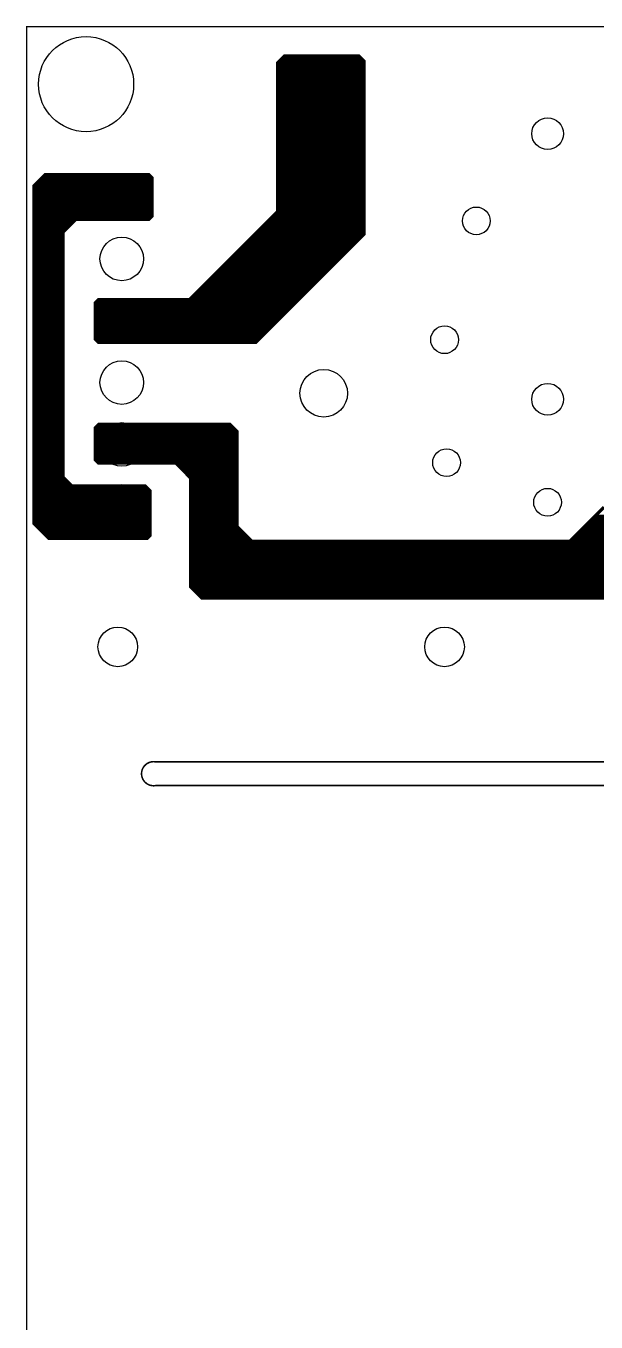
# Model space of a CAD drawing. Extents: x 0 to 219, y 0 to 131.
# Drawn here: x -0.1 to 36.5, y 48.3 to 131.4 of the extents above; entities that cross this region are included whole.
import ezdxf

# ---------------------------------------------------------------- set-up
doc = ezdxf.new("R2010")
doc.units = 0
doc.layers.get('0').update_dxf_attribs({"linetype": 'CONTINUOUS'})
doc.layers.add('CS', color=1, linetype='CONTINUOUS')
doc.layers.add('OUT', color=7, linetype='CONTINUOUS')

# ---------------------------------------------------------------- blocks, each defined once
blk = doc.blocks.new('ROUND_19')
blk.add_circle((0, 0), 1.397)
blk = doc.blocks.new('ROUND_11')
blk.add_circle((0, 0), 0.889)
blk = doc.blocks.new('ROUND_35')
blk.add_circle((0, 0), 1.27)
blk = doc.blocks.new('ROUND_29')
blk.add_circle((0, 0), 3.048)
blk = doc.blocks.new('ROUND_28')
blk.add_circle((0, 0), 1.016)
blk = doc.blocks.new('ROUND_37')
blk.add_circle((0, 0), 1.524)

msp = doc.modelspace()

# ---------------------------------------------------------------- linework, layer by layer
at = {"layer": 'CS'}
for points, const_width in [([(4.572, 110.998), (14.732, 110.998), (21.717, 117.983), (21.717, 129.159), (21.336, 129.54), (16.51, 129.54), (16.002, 129.032), (16.002, 119.507), (10.414, 113.919), (4.572, 113.919), (4.318, 113.665), (4.318, 111.252), (4.572, 110.998)], 0.0254), ([(4.418, 111.293), (4.418, 113.624), (4.613, 113.819), (10.414, 113.819), (10.457, 113.829), (10.484, 113.848), (16.072, 119.436), (16.096, 119.474), (16.102, 119.507), (16.102, 128.991), (16.551, 129.44), (21.294, 129.44), (21.617, 129.118), (21.616, 118.024), (14.69, 111.098), (4.613, 111.098), (4.418, 111.293)], 0.2), ([(16.102, 128.907), (21.617, 128.907)], 0.2), ([(16.102, 128.733), (21.617, 128.733)], 0.2), ([(16.193, 129.082), (21.617, 129.082)], 0.2), ([(16.367, 129.256), (21.478, 129.256)], 0.2), ([(16.542, 129.431), (21.303, 129.431)], 0.2), ([(16.102, 128.558), (21.617, 128.558)], 0.2), ([(16.102, 128.383), (21.617, 128.383)], 0.2), ([(16.102, 128.209), (21.617, 128.209)], 0.2), ([(16.102, 128.034), (21.617, 128.034)], 0.2), ([(16.102, 127.86), (21.617, 127.86)], 0.2), ([(16.102, 127.685), (21.617, 127.685)], 0.2), ([(16.102, 127.51), (21.617, 127.51)], 0.2), ([(16.102, 127.336), (21.617, 127.336)], 0.2), ([(16.102, 127.161), (21.616, 127.161)], 0.2), ([(16.102, 126.987), (21.616, 126.987)], 0.2), ([(16.102, 126.812), (21.616, 126.812)], 0.2), ([(16.102, 126.637), (21.616, 126.637)], 0.2), ([(16.102, 126.463), (21.616, 126.463)], 0.2), ([(16.102, 126.288), (21.616, 126.288)], 0.2), ([(16.102, 126.114), (21.616, 126.114)], 0.2), ([(16.102, 125.939), (21.616, 125.939)], 0.2), ([(16.102, 125.764), (21.616, 125.764)], 0.2), ([(16.102, 125.59), (21.616, 125.59)], 0.2), ([(16.102, 125.415), (21.616, 125.415)], 0.2), ([(16.102, 125.241), (21.616, 125.241)], 0.2), ([(16.102, 125.066), (21.616, 125.066)], 0.2), ([(16.102, 124.891), (21.616, 124.891)], 0.2), ([(16.102, 124.717), (21.616, 124.717)], 0.2), ([(16.102, 124.542), (21.616, 124.542)], 0.2), ([(16.102, 124.368), (21.616, 124.368)], 0.2), ([(16.102, 124.193), (21.616, 124.193)], 0.2), ([(16.102, 124.018), (21.616, 124.018)], 0.2), ([(16.102, 123.844), (21.616, 123.844)], 0.2), ([(16.102, 123.669), (21.616, 123.669)], 0.2), ([(16.102, 123.495), (21.616, 123.495)], 0.2), ([(16.102, 123.32), (21.616, 123.32)], 0.2), ([(16.102, 123.145), (21.616, 123.145)], 0.2), ([(16.102, 122.971), (21.616, 122.971)], 0.2), ([(16.102, 122.796), (21.616, 122.796)], 0.2), ([(16.102, 122.622), (21.616, 122.622)], 0.2), ([(16.102, 122.447), (21.616, 122.447)], 0.2), ([(16.102, 122.272), (21.616, 122.272)], 0.2), ([(16.102, 122.098), (21.616, 122.098)], 0.2), ([(7.874, 118.872), (3.175, 118.872), (2.413, 118.11), (2.413, 102.489), (2.921, 101.981), (7.62, 101.981), (8.001, 101.6), (8.001, 98.679), (7.747, 98.425), (1.397, 98.425), (0.381, 99.441), (0.381, 121.158), (1.143, 121.92), (7.874, 121.92), (8.128, 121.666), (8.128, 119.126), (7.874, 118.872)], 0.0254), ([(0.481, 99.482), (0.481, 121.117), (1.184, 121.82), (7.832, 121.82), (8.028, 121.625), (8.027, 119.167), (7.832, 118.972), (3.174, 118.972), (3.131, 118.962), (3.104, 118.943), (2.342, 118.181), (2.318, 118.143), (2.313, 118.11), (2.313, 102.489), (2.323, 102.445), (2.342, 102.418), (2.85, 101.91), (2.888, 101.887), (2.921, 101.881), (7.578, 101.881), (7.901, 101.559), (7.9, 98.72), (7.705, 98.525), (1.438, 98.525), (0.481, 99.482)], 0.2), ([(0.587, 121.223), (8.028, 121.223)], 0.2), ([(0.762, 121.398), (8.028, 121.398)], 0.2), ([(0.936, 121.572), (8.028, 121.572)], 0.2), ([(1.111, 121.747), (7.905, 121.747)], 0.2), ([(16.102, 121.923), (21.616, 121.923)], 0.2), ([(16.102, 121.749), (21.616, 121.749)], 0.2), ([(16.102, 121.574), (21.616, 121.574)], 0.2), ([(16.102, 121.399), (21.616, 121.399)], 0.2), ([(16.102, 121.225), (21.616, 121.225)], 0.2), ([(0.481, 121.048), (8.027, 121.048)], 0.2), ([(0.481, 120.874), (8.027, 120.874)], 0.2), ([(0.481, 120.699), (8.027, 120.699)], 0.2), ([(0.481, 120.525), (8.027, 120.525)], 0.2), ([(16.102, 121.05), (21.616, 121.05)], 0.2), ([(16.102, 120.876), (21.616, 120.876)], 0.2), ([(16.102, 120.701), (21.616, 120.701)], 0.2), ([(16.102, 120.526), (21.616, 120.526)], 0.2), ([(0.481, 120.35), (8.027, 120.35)], 0.2), ([(0.481, 120.175), (8.027, 120.175)], 0.2), ([(0.481, 120.001), (8.027, 120.001)], 0.2), ([(0.481, 119.826), (8.027, 119.826)], 0.2), ([(0.481, 119.652), (8.027, 119.652)], 0.2), ([(16.102, 120.352), (21.616, 120.352)], 0.2), ([(16.102, 120.177), (21.616, 120.177)], 0.2), ([(16.102, 120.003), (21.616, 120.003)], 0.2), ([(16.102, 119.828), (21.616, 119.828)], 0.2), ([(16.102, 119.653), (21.616, 119.653)], 0.2), ([(0.481, 119.477), (8.027, 119.477)], 0.2), ([(0.481, 119.302), (8.027, 119.302)], 0.2), ([(0.481, 119.128), (7.988, 119.128)], 0.2), ([(0.481, 118.953), (3.119, 118.953)], 0.2), ([(0.481, 118.779), (2.94, 118.779)], 0.2), ([(15.416, 118.78), (21.616, 118.78)], 0.2), ([(15.591, 118.955), (21.616, 118.955)], 0.2), ([(15.766, 119.13), (21.616, 119.13)], 0.2), ([(15.94, 119.304), (21.616, 119.304)], 0.2), ([(16.097, 119.479), (21.616, 119.479)], 0.2), ([(0.481, 118.604), (2.765, 118.604)], 0.2), ([(0.481, 118.429), (2.59, 118.429)], 0.2), ([(0.481, 118.255), (2.416, 118.255)], 0.2), ([(0.481, 118.08), (2.313, 118.08)], 0.2), ([(0.481, 117.906), (2.313, 117.906)], 0.2), ([(14.543, 117.907), (21.499, 117.907)], 0.2), ([(14.718, 118.082), (21.616, 118.082)], 0.2), ([(14.893, 118.257), (21.616, 118.257)], 0.2), ([(15.067, 118.431), (21.616, 118.431)], 0.2), ([(15.242, 118.606), (21.616, 118.606)], 0.2), ([(0.481, 117.731), (2.313, 117.731)], 0.2), ([(0.481, 117.556), (2.313, 117.556)], 0.2), ([(0.481, 117.382), (2.313, 117.382)], 0.2), ([(0.481, 117.207), (2.313, 117.207)], 0.2), ([(13.845, 117.209), (20.801, 117.209)], 0.2), ([(14.02, 117.384), (20.976, 117.384)], 0.2), ([(14.194, 117.558), (21.15, 117.558)], 0.2), ([(14.369, 117.733), (21.325, 117.733)], 0.2), ([(0.481, 117.033), (2.313, 117.033)], 0.2), ([(0.481, 116.858), (2.313, 116.858)], 0.2), ([(0.481, 116.683), (2.313, 116.683)], 0.2), ([(0.481, 116.509), (2.313, 116.509)], 0.2), ([(0.481, 116.334), (2.313, 116.334)], 0.2), ([(12.972, 116.336), (19.928, 116.336)], 0.2), ([(13.147, 116.511), (20.103, 116.511)], 0.2), ([(13.321, 116.685), (20.277, 116.685)], 0.2), ([(13.496, 116.86), (20.452, 116.86)], 0.2), ([(13.67, 117.034), (20.626, 117.034)], 0.2), ([(0.481, 116.16), (2.313, 116.16)], 0.2), ([(0.481, 115.985), (2.313, 115.985)], 0.2), ([(0.481, 115.81), (2.313, 115.81)], 0.2), ([(0.481, 115.636), (2.313, 115.636)], 0.2), ([(0.481, 115.461), (2.313, 115.461)], 0.2), ([(12.099, 115.463), (19.055, 115.463)], 0.2), ([(12.274, 115.638), (19.23, 115.638)], 0.2), ([(12.448, 115.812), (19.404, 115.812)], 0.2), ([(12.623, 115.987), (19.579, 115.987)], 0.2), ([(12.797, 116.161), (19.753, 116.161)], 0.2), ([(0.481, 115.287), (2.313, 115.287)], 0.2), ([(0.481, 115.112), (2.313, 115.112)], 0.2), ([(0.481, 114.937), (2.313, 114.937)], 0.2), ([(0.481, 114.763), (2.313, 114.763)], 0.2), ([(0.481, 114.588), (2.313, 114.588)], 0.2), ([(11.226, 114.59), (18.182, 114.59)], 0.2), ([(11.401, 114.765), (18.357, 114.765)], 0.2), ([(11.575, 114.939), (18.531, 114.939)], 0.2), ([(11.75, 115.114), (18.706, 115.114)], 0.2), ([(11.924, 115.288), (18.88, 115.288)], 0.2), ([(0.481, 114.414), (2.313, 114.414)], 0.2), ([(0.481, 114.239), (2.313, 114.239)], 0.2), ([(0.481, 114.064), (2.313, 114.064)], 0.2), ([(0.481, 113.89), (2.313, 113.89)], 0.2), ([(0.481, 113.715), (2.313, 113.715)], 0.2), ([(4.511, 113.717), (17.309, 113.717)], 0.2), ([(10.528, 113.892), (17.484, 113.892)], 0.2), ([(10.702, 114.066), (17.658, 114.066)], 0.2), ([(10.877, 114.241), (17.833, 114.241)], 0.2), ([(11.051, 114.415), (18.007, 114.415)], 0.2), ([(0.481, 113.541), (2.313, 113.541)], 0.2), ([(0.481, 113.366), (2.313, 113.366)], 0.2), ([(0.481, 113.191), (2.313, 113.191)], 0.2), ([(0.481, 113.017), (2.313, 113.017)], 0.2), ([(4.418, 113.542), (17.134, 113.542)], 0.2), ([(4.418, 113.368), (16.96, 113.368)], 0.2), ([(4.418, 113.193), (16.785, 113.193)], 0.2), ([(4.418, 113.019), (16.611, 113.019)], 0.2), ([(0.481, 112.842), (2.313, 112.842)], 0.2), ([(0.481, 112.668), (2.313, 112.668)], 0.2), ([(0.481, 112.493), (2.313, 112.493)], 0.2), ([(0.481, 112.318), (2.313, 112.318)], 0.2), ([(0.481, 112.144), (2.313, 112.144)], 0.2), ([(4.418, 112.844), (16.436, 112.844)], 0.2), ([(4.418, 112.669), (16.261, 112.669)], 0.2), ([(4.418, 112.495), (16.087, 112.495)], 0.2), ([(4.418, 112.32), (15.912, 112.32)], 0.2), ([(4.418, 112.146), (15.738, 112.146)], 0.2), ([(0.481, 111.969), (2.313, 111.969)], 0.2), ([(0.481, 111.795), (2.313, 111.795)], 0.2), ([(0.481, 111.62), (2.313, 111.62)], 0.2), ([(0.481, 111.445), (2.313, 111.445)], 0.2), ([(0.481, 111.271), (2.313, 111.271)], 0.2), ([(4.418, 111.971), (15.563, 111.971)], 0.2), ([(4.418, 111.796), (15.388, 111.796)], 0.2), ([(4.418, 111.622), (15.214, 111.622)], 0.2), ([(4.418, 111.447), (15.039, 111.447)], 0.2), ([(4.438, 111.273), (14.865, 111.273)], 0.2), ([(0.481, 111.096), (2.313, 111.096)], 0.2), ([(0.481, 110.922), (2.313, 110.922)], 0.2), ([(0.481, 110.747), (2.313, 110.747)], 0.2), ([(0.481, 110.572), (2.313, 110.572)], 0.2), ([(0.481, 110.398), (2.313, 110.398)], 0.2), ([(0.481, 110.223), (2.313, 110.223)], 0.2), ([(0.481, 110.049), (2.313, 110.049)], 0.2), ([(0.481, 109.874), (2.313, 109.874)], 0.2), ([(0.481, 109.699), (2.313, 109.699)], 0.2), ([(0.481, 109.525), (2.313, 109.525)], 0.2), ([(0.481, 109.35), (2.313, 109.35)], 0.2), ([(0.481, 109.176), (2.313, 109.176)], 0.2), ([(0.481, 109.001), (2.313, 109.001)], 0.2), ([(0.481, 108.826), (2.313, 108.826)], 0.2), ([(0.481, 108.652), (2.313, 108.652)], 0.2), ([(0.481, 108.477), (2.313, 108.477)], 0.2), ([(0.481, 108.303), (2.313, 108.303)], 0.2), ([(0.481, 108.128), (2.313, 108.128)], 0.2), ([(0.481, 107.953), (2.313, 107.953)], 0.2), ([(0.481, 107.779), (2.313, 107.779)], 0.2), ([(0.481, 107.604), (2.313, 107.604)], 0.2), ([(0.481, 107.43), (2.313, 107.43)], 0.2), ([(0.481, 107.255), (2.313, 107.255)], 0.2), ([(0.481, 107.08), (2.313, 107.08)], 0.2), ([(0.481, 106.906), (2.313, 106.906)], 0.2), ([(0.481, 106.731), (2.313, 106.731)], 0.2), ([(0.481, 106.557), (2.313, 106.557)], 0.2), ([(0.481, 106.382), (2.313, 106.382)], 0.2), ([(0.481, 106.207), (2.313, 106.207)], 0.2), ([(0.481, 106.033), (2.313, 106.033)], 0.2), ([(0.481, 105.858), (2.313, 105.858)], 0.2), ([(0.481, 105.684), (2.313, 105.684)], 0.2), ([(0.481, 105.509), (2.313, 105.509)], 0.2), ([(37.846, 94.615), (11.176, 94.615), (10.414, 95.377), (10.414, 102.362), (9.525, 103.251), (4.572, 103.251), (4.318, 103.505), (4.318, 105.664), (4.572, 105.918), (13.081, 105.918), (13.589, 105.41), (13.589, 99.314), (14.478, 98.425), (34.798, 98.425), (36.957, 100.584)], 0.0254), ([(37.845, 94.715), (11.217, 94.715), (10.514, 95.418), (10.513, 102.362), (10.503, 102.406), (10.484, 102.433), (9.595, 103.322), (9.557, 103.345), (9.524, 103.351), (4.613, 103.351), (4.418, 103.546), (4.418, 105.623), (4.613, 105.818), (13.039, 105.818), (13.489, 105.369), (13.489, 99.314), (13.499, 99.27), (13.518, 99.243), (14.407, 98.354), (14.445, 98.331), (14.478, 98.325), (34.798, 98.325), (34.841, 98.335), (34.868, 98.354), (37.027, 100.513)], 0.2), ([(4.418, 105.539), (13.318, 105.539)], 0.2), ([(4.509, 105.714), (13.143, 105.714)], 0.2), ([(0.481, 105.334), (2.313, 105.334)], 0.2), ([(0.481, 105.16), (2.313, 105.16)], 0.2), ([(0.481, 104.985), (2.313, 104.985)], 0.2), ([(0.481, 104.811), (2.313, 104.811)], 0.2), ([(0.481, 104.636), (2.313, 104.636)], 0.2), ([(4.418, 105.365), (13.489, 105.365)], 0.2), ([(4.418, 105.19), (13.489, 105.19)], 0.2), ([(4.418, 105.016), (13.489, 105.016)], 0.2), ([(4.418, 104.841), (13.489, 104.841)], 0.2), ([(4.418, 104.666), (13.489, 104.666)], 0.2), ([(0.481, 104.461), (2.313, 104.461)], 0.2), ([(0.481, 104.287), (2.313, 104.287)], 0.2), ([(0.481, 104.112), (2.313, 104.112)], 0.2), ([(0.481, 103.938), (2.313, 103.938)], 0.2), ([(0.481, 103.763), (2.313, 103.763)], 0.2), ([(4.418, 104.492), (13.489, 104.492)], 0.2), ([(4.418, 104.317), (13.489, 104.317)], 0.2), ([(4.418, 104.143), (13.489, 104.143)], 0.2), ([(4.418, 103.968), (13.489, 103.968)], 0.2), ([(4.418, 103.793), (13.489, 103.793)], 0.2), ([(0.481, 103.588), (2.313, 103.588)], 0.2), ([(0.481, 103.414), (2.313, 103.414)], 0.2), ([(0.481, 103.239), (2.313, 103.239)], 0.2), ([(0.481, 103.065), (2.313, 103.065)], 0.2), ([(4.418, 103.619), (13.489, 103.619)], 0.2), ([(4.52, 103.444), (13.489, 103.444)], 0.2), ([(9.647, 103.27), (13.489, 103.27)], 0.2), ([(9.822, 103.095), (13.489, 103.095)], 0.2), ([(9.997, 102.92), (13.489, 102.92)], 0.2), ([(0.481, 102.89), (2.313, 102.89)], 0.2), ([(0.481, 102.715), (2.313, 102.715)], 0.2), ([(0.481, 102.541), (2.313, 102.541)], 0.2), ([(0.481, 102.366), (2.394, 102.366)], 0.2), ([(0.481, 102.192), (2.568, 102.192)], 0.2), ([(10.171, 102.746), (13.489, 102.746)], 0.2), ([(10.346, 102.571), (13.489, 102.571)], 0.2), ([(10.506, 102.397), (13.489, 102.397)], 0.2), ([(10.513, 102.222), (13.489, 102.222)], 0.2), ([(0.481, 102.017), (2.743, 102.017)], 0.2), ([(0.481, 101.842), (7.617, 101.842)], 0.2), ([(0.481, 101.668), (7.791, 101.668)], 0.2), ([(0.481, 101.493), (7.901, 101.493)], 0.2), ([(0.481, 101.319), (7.901, 101.319)], 0.2), ([(10.513, 102.047), (13.489, 102.047)], 0.2), ([(10.513, 101.873), (13.489, 101.873)], 0.2), ([(10.513, 101.698), (13.489, 101.698)], 0.2), ([(10.513, 101.524), (13.489, 101.524)], 0.2), ([(10.513, 101.349), (13.489, 101.349)], 0.2), ([(0.481, 101.144), (7.901, 101.144)], 0.2), ([(0.481, 100.969), (7.9, 100.969)], 0.2), ([(0.481, 100.795), (7.9, 100.795)], 0.2), ([(0.481, 100.62), (7.9, 100.62)], 0.2), ([(0.481, 100.446), (7.9, 100.446)], 0.2), ([(10.513, 101.174), (13.489, 101.174)], 0.2), ([(10.513, 101), (13.489, 101)], 0.2), ([(10.513, 100.825), (13.489, 100.825)], 0.2), ([(10.513, 100.651), (13.489, 100.651)], 0.2), ([(10.513, 100.476), (13.489, 100.476)], 0.2), ([(0.481, 100.271), (7.9, 100.271)], 0.2), ([(0.481, 100.096), (7.9, 100.096)], 0.2), ([(0.481, 99.922), (7.9, 99.922)], 0.2), ([(0.481, 99.747), (7.9, 99.747)], 0.2), ([(10.513, 100.301), (13.489, 100.301)], 0.2), ([(10.513, 100.127), (13.489, 100.127)], 0.2), ([(10.513, 99.952), (13.489, 99.952)], 0.2), ([(10.513, 99.778), (13.489, 99.778)], 0.2), ([(10.513, 99.603), (13.489, 99.603)], 0.2), ([(36.117, 99.603), (42.114, 99.603)], 0.2), ([(36.292, 99.778), (41.939, 99.778)], 0.2), ([(36.466, 99.952), (41.765, 99.952)], 0.2), ([(0.481, 99.573), (7.9, 99.573)], 0.2), ([(0.565, 99.398), (7.9, 99.398)], 0.2), ([(0.74, 99.223), (7.9, 99.223)], 0.2), ([(0.914, 99.049), (7.9, 99.049)], 0.2), ([(1.089, 98.874), (7.9, 98.874)], 0.2), ([(10.513, 99.428), (13.489, 99.428)], 0.2), ([(10.513, 99.254), (13.51, 99.254)], 0.2), ([(10.513, 99.079), (13.682, 99.079)], 0.2), ([(10.513, 98.905), (13.856, 98.905)], 0.2), ([(35.419, 98.905), (42.812, 98.905)], 0.2), ([(35.593, 99.079), (42.638, 99.079)], 0.2), ([(35.768, 99.254), (42.463, 99.254)], 0.2), ([(35.942, 99.428), (42.289, 99.428)], 0.2), ([(1.263, 98.7), (7.88, 98.7)], 0.2), ([(10.513, 98.73), (14.031, 98.73)], 0.2), ([(10.513, 98.555), (14.206, 98.555)], 0.2), ([(10.513, 98.381), (14.38, 98.381)], 0.2), ([(10.513, 98.206), (43.207, 98.206)], 0.2), ([(10.513, 98.032), (43.207, 98.032)], 0.2), ([(34.895, 98.381), (43.207, 98.381)], 0.2), ([(35.069, 98.555), (43.162, 98.555)], 0.2), ([(35.244, 98.73), (42.987, 98.73)], 0.2), ([(10.513, 97.857), (43.207, 97.857)], 0.2), ([(10.513, 97.682), (43.207, 97.682)], 0.2), ([(10.513, 97.508), (43.207, 97.508)], 0.2), ([(10.513, 97.333), (43.207, 97.333)], 0.2), ([(10.513, 97.159), (43.207, 97.159)], 0.2), ([(10.513, 96.984), (43.206, 96.984)], 0.2), ([(10.513, 96.809), (43.206, 96.809)], 0.2), ([(10.513, 96.635), (43.206, 96.635)], 0.2), ([(10.514, 96.46), (43.206, 96.46)], 0.2), ([(10.514, 96.286), (43.206, 96.286)], 0.2), ([(10.514, 96.111), (43.206, 96.111)], 0.2), ([(10.514, 95.936), (43.206, 95.936)], 0.2), ([(10.514, 95.762), (43.206, 95.762)], 0.2), ([(10.514, 95.587), (43.206, 95.587)], 0.2), ([(10.519, 95.413), (43.206, 95.413)], 0.2), ([(10.694, 95.238), (43.206, 95.238)], 0.2), ([(10.869, 95.063), (43.206, 95.063)], 0.2), ([(11.043, 94.889), (43.206, 94.889)], 0.2)]:
    msp.add_lwpolyline(points, dxfattribs=dict(at, const_width=const_width))
at = {"layer": 'OUT', "const_width": 0.1}
for points in [[(0, 0), (218.948, 0), (218.948, 131.318), (0, 131.318), (0, 0)], [(41.147, 82.677), (8.255, 82.677), (8.22024, 82.672422), (8.153112, 82.668086), (8.08586, 82.669614), (8.019, 82.677), (7.953036, 82.690184), (7.888472, 82.709066), (7.8258, 82.733504), (7.765496, 82.763312), (7.70802, 82.798262), (7.653808, 82.838088), (7.603274, 82.882488), (7.556802, 82.931122), (7.514746, 82.983622), (7.477424, 83.039588), (7.445124, 83.098594), (7.418088, 83.16019), (7.396524, 83.223908), (7.380594, 83.289264), (7.370422, 83.355758), (7.366086, 83.422886), (7.367614, 83.490138), (7.375, 83.557), (7.388184, 83.622962), (7.407066, 83.687526), (7.431504, 83.750198), (7.461312, 83.810502), (7.496262, 83.867978), (7.536088, 83.92219), (7.580488, 83.972724), (7.629122, 84.019196), (7.681622, 84.061252), (7.737588, 84.098574), (7.796594, 84.130874), (7.85819, 84.15791), (7.921908, 84.179474), (7.987264, 84.195404), (8.053758, 84.205576), (8.120886, 84.209912), (8.188138, 84.208384), (8.255, 84.201), (40.385, 84.201)]]:
    msp.add_lwpolyline(points, dxfattribs=at)

# ---------------------------------------------------------------- block references
at = {"layer": 'CS'}
for name, p in [('ROUND_29', (3.81, 127.635)), ('ROUND_37', (19.05, 127.889)), ('ROUND_28', (33.401, 124.46)), ('ROUND_19', (6.096, 120.396)), ('ROUND_11', (28.829, 118.872)), ('ROUND_19', (6.096, 116.434)), ('ROUND_19', (6.096, 112.471)), ('ROUND_11', (26.797, 111.252)), ('ROUND_19', (6.096, 108.509)), ('ROUND_37', (19.05, 107.823)), ('ROUND_28', (33.401, 107.442)), ('ROUND_19', (6.096, 104.546)), ('ROUND_11', (26.924, 103.378)), ('ROUND_19', (6.096, 100.584)), ('ROUND_11', (33.401, 100.838)), ('ROUND_35', (5.842, 91.567)), ('ROUND_35', (26.797, 91.567))]:
    msp.add_blockref(name, p, dxfattribs=at)

doc.saveas('drawing.dxf')
